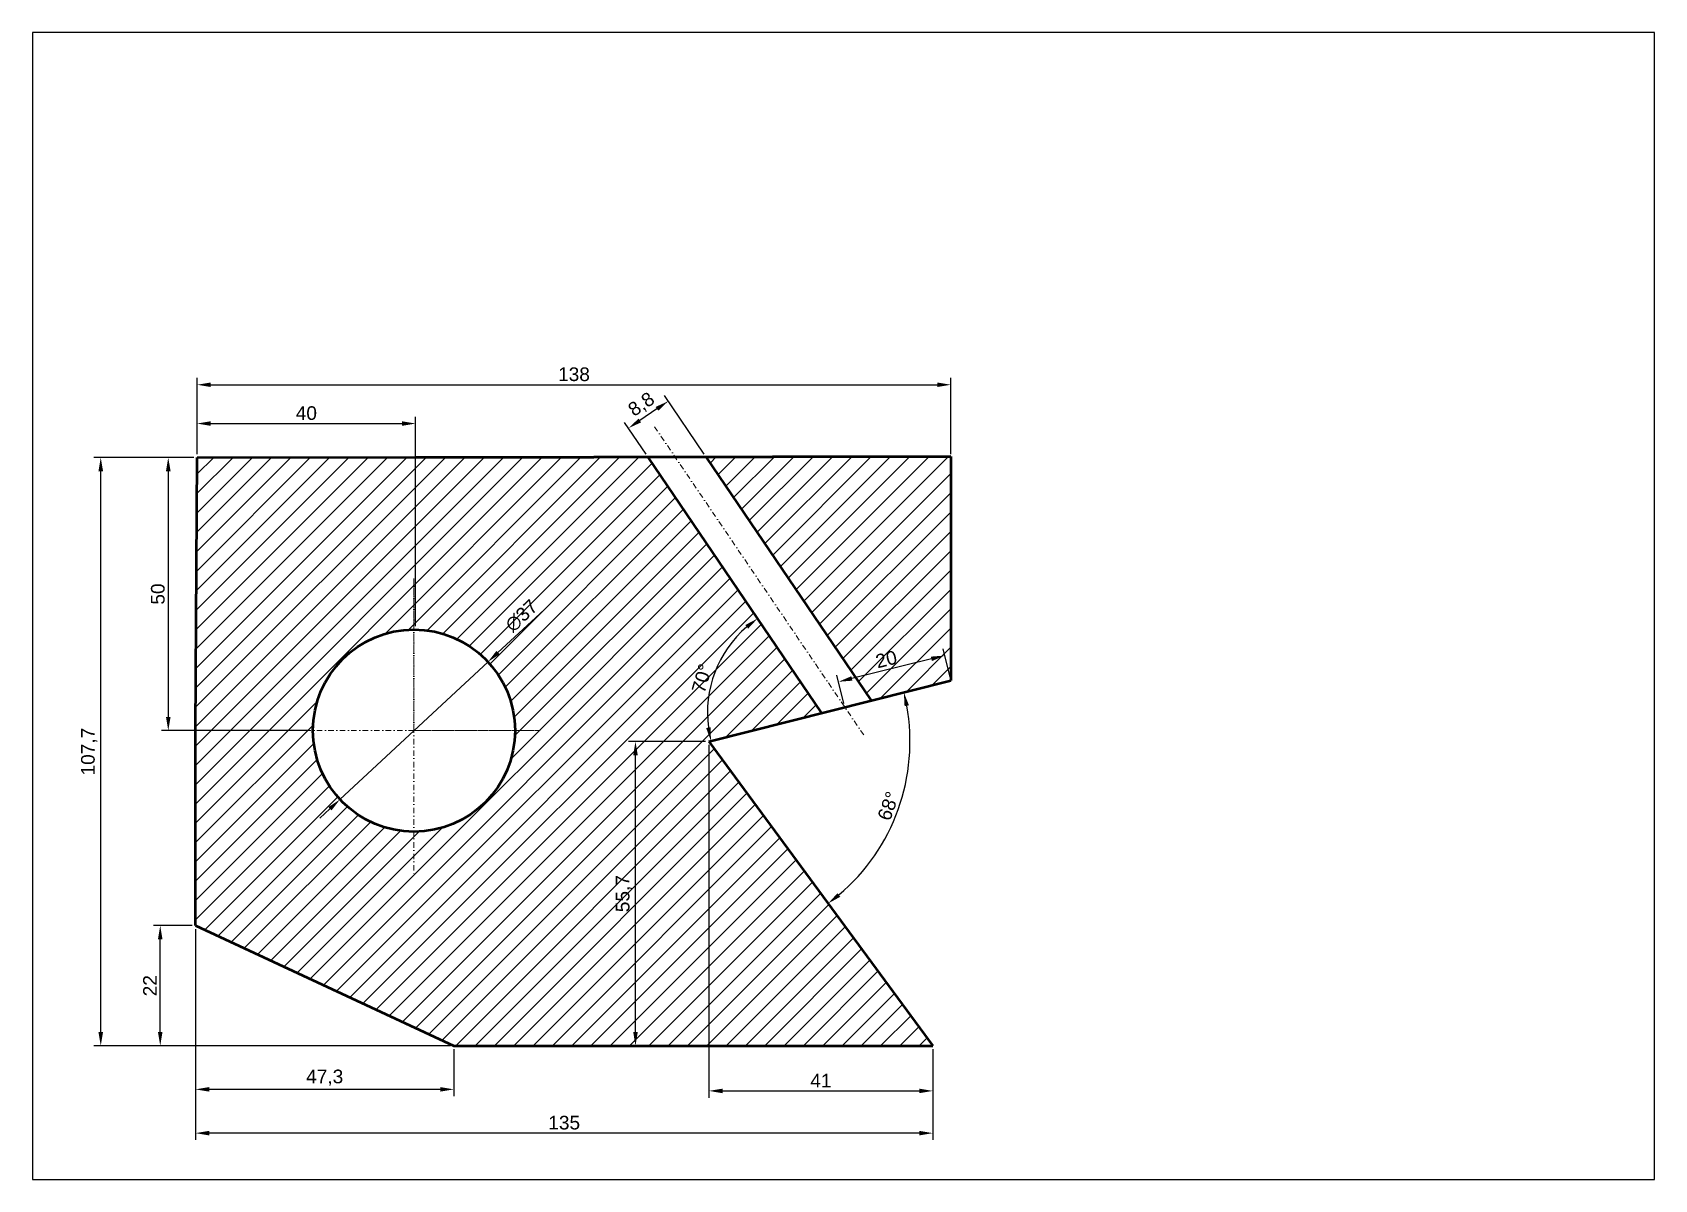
# Model space of a CAD drawing. Header units: millimetres. Extents: x 0 to 297, y 0 to 210.
import ezdxf

# ---------------------------------------------------------------- set-up
doc = ezdxf.new("R2010")
doc.units = ezdxf.units.MM
doc.header["$MEASUREMENT"] = 0
doc.linetypes.add('KRESKAKROPKAX2', pattern=[2, 1, -0.5, 0, -0.5])
doc.layers.add('kontur', color=7, linetype='Continuous', lineweight=50)
doc.layers.add('kreskowanie', color=170, linetype='Continuous', lineweight=5)
doc.layers.add('oś', color=3, linetype='KRESKAKROPKAX2')
doc.layers.add('wymiar', color=1, linetype='Continuous')
doc.styles.get("Standard").update_dxf_attribs({"font": 'arial.ttf'})
doc.dimstyles.new('ISO-25', dxfattribs={"dimtxt": 2.5, "dimasz": 2.5, "dimexe": 1.25, "dimexo": 0.625, "dimtad": 1, "dimtxsty": 'Standard', "dimcen": 2.5, "dimadec": 0, "dimazin": 0, "dimtfac": 1, "dimtmove": 0, "dimatfit": 3, "dimfxl": 1, "dimarcsym": 0})

# ---------------------------------------------------------------- blocks, each defined once
blk = doc.blocks.new('*D3')
at = {"layer": 'Defpoints', "color": 0, "transparency": 16777216}
for p in [(23.4, 46.49), (29.86, 46.49), (77.16, 24.49)]:
    blk.add_point(p, dxfattribs=at)
at = {"layer": 'wymiar', "color": 0, "lineweight": -2, "transparency": 16777216}
for p, q in [((29.24, 46.49), (22.15, 46.49)), ((23.4, 26.99), (23.4, 43.99)), ((76.54, 24.49), (22.15, 24.49))]:
    blk.add_line(p, q, dxfattribs=at)
at = {"layer": 'wymiar', "color": 0, "transparency": 16777216}
for points in [[(22.98, 43.99), (23.81, 43.99), (23.4, 46.49)], [(22.98, 26.99), (23.81, 26.99), (23.4, 24.49)]]:
    blk.add_solid(points, dxfattribs=at)
at = {"layer": 'wymiar', "color": 0, "transparency": 16777216, "insert": (21.52, 35.49), "char_height": 2.5, "attachment_point": 5, "rotation": 90}
blk.add_mtext('22', dxfattribs=at)
blk = doc.blocks.new('*D4')
at = {"layer": 'Defpoints', "color": 0, "transparency": 16777216}
for p in [(12.51, 132.18), (30.15, 132.18), (77.16, 24.49)]:
    blk.add_point(p, dxfattribs=at)
at = {"layer": 'wymiar', "color": 0, "lineweight": -2, "transparency": 16777216}
for p, q in [((29.52, 132.18), (11.26, 132.18)), ((12.51, 26.99), (12.51, 129.68)), ((76.54, 24.49), (11.26, 24.49))]:
    blk.add_line(p, q, dxfattribs=at)
at = {"layer": 'wymiar', "color": 0, "transparency": 16777216}
for points in [[(12.09, 129.68), (12.93, 129.68), (12.51, 132.18)], [(12.09, 26.99), (12.93, 26.99), (12.51, 24.49)]]:
    blk.add_solid(points, dxfattribs=at)
at = {"layer": 'wymiar', "color": 0, "transparency": 16777216, "insert": (10.38, 78.34), "char_height": 2.5, "attachment_point": 5, "rotation": 90}
blk.add_mtext('107,7', dxfattribs=at)
blk = doc.blocks.new('*D8')
at = {"layer": 'Defpoints', "color": 0, "lineweight": 40, "transparency": 16777216}
for p in [(70.15, 138.4), (30.15, 132.18), (70.15, 100.68)]:
    blk.add_point(p, dxfattribs=at)
at = {"layer": 'wymiar', "color": 0, "lineweight": -2, "transparency": 16777216}
for p, q in [((30.15, 132.81), (30.15, 139.65)), ((70.15, 101.31), (70.15, 139.65)), ((32.65, 138.4), (67.65, 138.4))]:
    blk.add_line(p, q, dxfattribs=at)
at = {"layer": 'wymiar', "color": 0, "lineweight": 40, "transparency": 16777216}
for points in [[(32.65, 138.82), (32.65, 137.98), (30.15, 138.4)], [(67.65, 138.82), (67.65, 137.98), (70.15, 138.4)]]:
    blk.add_solid(points, dxfattribs=at)
at = {"layer": 'wymiar', "color": 0, "transparency": 16777216, "insert": (50.15, 140.3), "char_height": 2.5, "attachment_point": 5}
blk.add_mtext('40', dxfattribs=at)
blk = doc.blocks.new('*D10')
at = {"layer": 'Defpoints', "color": 0, "lineweight": 40, "transparency": 16777216}
for p in [(30.15, 132.18), (24.87, 82.19), (51.36, 82.19)]:
    blk.add_point(p, dxfattribs=at)
at = {"layer": 'wymiar', "color": 0, "lineweight": -2, "transparency": 16777216}
for p, q in [((29.52, 132.18), (23.62, 132.18)), ((24.87, 129.68), (24.87, 84.69)), ((50.74, 82.19), (23.62, 82.19))]:
    blk.add_line(p, q, dxfattribs=at)
at = {"layer": 'wymiar', "color": 0, "lineweight": 40, "transparency": 16777216}
for points in [[(24.45, 129.68), (25.29, 129.68), (24.87, 132.18)], [(24.45, 84.69), (25.29, 84.69), (24.87, 82.19)]]:
    blk.add_solid(points, dxfattribs=at)
at = {"layer": 'wymiar', "color": 0, "transparency": 16777216, "insert": (22.97, 107.19), "char_height": 2.5, "attachment_point": 5, "rotation": 90}
blk.add_mtext('50', dxfattribs=at)
blk = doc.blocks.new('*D11')
at = {"layer": 'Defpoints', "color": 0, "lineweight": 40, "transparency": 16777216}
for p in [(168.15, 145.5), (30.15, 132.18), (168.15, 132.18)]:
    blk.add_point(p, dxfattribs=at)
at = {"layer": 'wymiar', "color": 0, "lineweight": -2, "transparency": 16777216}
for p, q in [((30.15, 132.81), (30.15, 146.75)), ((168.15, 132.81), (168.15, 146.75)), ((32.65, 145.5), (165.65, 145.5))]:
    blk.add_line(p, q, dxfattribs=at)
at = {"layer": 'wymiar', "color": 0, "lineweight": 40, "transparency": 16777216}
for points in [[(32.65, 145.92), (32.65, 145.09), (30.15, 145.5)], [(165.65, 145.92), (165.65, 145.09), (168.15, 145.5)]]:
    blk.add_solid(points, dxfattribs=at)
at = {"layer": 'wymiar', "color": 0, "transparency": 16777216, "insert": (99.15, 147.41), "char_height": 2.5, "attachment_point": 5}
blk.add_mtext('138', dxfattribs=at)
blk = doc.blocks.new('*D12')
at = {"layer": 'Defpoints', "color": 0, "transparency": 16777216}
for p in [(168.15, 91.35), (123.86, 80.19), (123.86, 80.19), (155.4, 61.2), (164.86, 24.49)]:
    blk.add_point(p, dxfattribs=at)
at = {"layer": 'wymiar', "color": 0, "lineweight": -2, "transparency": 16777216}
blk.add_arc((123.86, 80.19), 36.81, 310.2483, 10.2622, dxfattribs=at)
at = {"layer": 'wymiar', "color": 0, "transparency": 16777216}
for points in [[(159.68, 86.66), (160.49, 86.83), (159.55, 89.19)], [(147.9, 51.76), (147.39, 52.42), (145.68, 50.54)]]:
    blk.add_solid(points, dxfattribs=at)
at = {"layer": 'wymiar', "color": 0, "transparency": 16777216, "insert": (156.72, 68.39), "char_height": 2.5, "attachment_point": 5, "rotation": 70.2552}
blk.add_mtext('68°', dxfattribs=at)
blk = doc.blocks.new('*D13')
at = {"layer": 'Defpoints', "color": 0, "transparency": 16777216}
for p in [(147.6, 91.13), (168.15, 91.35), (148.73, 86.57)]:
    blk.add_point(p, dxfattribs=at)
at = {"layer": 'wymiar', "color": 0, "lineweight": -2, "transparency": 16777216}
for p, q in [((164.59, 95.32), (150.03, 91.73)), ((168, 91.96), (166.72, 97.14)), ((148.58, 87.17), (147.3, 92.35))]:
    blk.add_line(p, q, dxfattribs=at)
at = {"layer": 'wymiar', "color": 0, "transparency": 16777216}
for points in [[(164.49, 95.73), (164.69, 94.92), (167.02, 95.92)], [(149.93, 92.14), (150.13, 91.33), (147.6, 91.13)]]:
    blk.add_solid(points, dxfattribs=at)
at = {"layer": 'wymiar', "color": 0, "transparency": 16777216, "insert": (156.33, 95.24), "char_height": 2.5, "attachment_point": 5, "rotation": 13.8508}
blk.add_mtext('20', dxfattribs=at)
blk = doc.blocks.new('*D14')
at = {"layer": 'Defpoints', "color": 0, "transparency": 16777216}
for p in [(112.72, 132.26), (126.87, 96.64), (168.15, 91.35), (144.52, 85.4), (123.86, 80.19)]:
    blk.add_point(p, dxfattribs=at)
at = {"layer": 'wymiar', "color": 0, "lineweight": -2, "transparency": 16777216}
blk.add_arc((144.52, 85.4), 20.93, 131.0028, 187.3056, dxfattribs=at)
at = {"layer": 'wymiar', "color": 0, "transparency": 16777216}
for points in [[(130.53, 101.52), (131.04, 100.86), (132.77, 102.71)], [(124.17, 82.81), (123.35, 82.66), (124.23, 80.28)]]:
    blk.add_solid(points, dxfattribs=at)
at = {"layer": 'wymiar', "color": 0, "transparency": 16777216, "insert": (122.59, 91.75), "char_height": 2.5, "attachment_point": 5, "rotation": 73.8396}
blk.add_mtext('70°', dxfattribs=at)
blk = doc.blocks.new('*D15')
at = {"layer": 'Defpoints', "color": 0, "transparency": 16777216}
for p in [(29.86, 46.49), (77.16, 24.49), (29.86, 16.51)]:
    blk.add_point(p, dxfattribs=at)
at = {"layer": 'wymiar', "color": 0, "lineweight": -2, "transparency": 16777216}
for p, q in [((29.86, 45.86), (29.86, 15.26)), ((77.16, 23.86), (77.16, 15.26)), ((74.66, 16.51), (32.36, 16.51))]:
    blk.add_line(p, q, dxfattribs=at)
at = {"layer": 'wymiar', "color": 0, "transparency": 16777216}
for points in [[(32.36, 16.93), (32.36, 16.1), (29.86, 16.51)], [(74.66, 16.93), (74.66, 16.1), (77.16, 16.51)]]:
    blk.add_solid(points, dxfattribs=at)
at = {"layer": 'wymiar', "color": 0, "transparency": 16777216, "insert": (53.51, 18.64), "char_height": 2.5, "attachment_point": 5}
blk.add_mtext('47,3', dxfattribs=at)
blk = doc.blocks.new('*D16')
at = {"layer": 'Defpoints', "color": 0, "transparency": 16777216}
for p in [(123.86, 80.19), (164.86, 24.49), (164.86, 16.23)]:
    blk.add_point(p, dxfattribs=at)
at = {"layer": 'wymiar', "color": 0, "lineweight": -2, "transparency": 16777216}
for p, q in [((123.86, 79.56), (123.86, 14.98)), ((164.86, 23.86), (164.86, 14.98)), ((126.36, 16.23), (162.36, 16.23))]:
    blk.add_line(p, q, dxfattribs=at)
at = {"layer": 'wymiar', "color": 0, "transparency": 16777216}
for points in [[(126.36, 16.64), (126.36, 15.81), (123.86, 16.23)], [(162.36, 16.64), (162.36, 15.81), (164.86, 16.23)]]:
    blk.add_solid(points, dxfattribs=at)
at = {"layer": 'wymiar', "color": 0, "transparency": 16777216, "insert": (144.36, 18.11), "char_height": 2.5, "attachment_point": 5}
blk.add_mtext('41', dxfattribs=at)
blk = doc.blocks.new('*D17')
at = {"layer": 'Defpoints', "color": 0, "transparency": 16777216}
for p in [(29.86, 24.49), (164.86, 24.49), (29.86, 8.5)]:
    blk.add_point(p, dxfattribs=at)
at = {"layer": 'wymiar', "color": 0, "lineweight": -2, "transparency": 16777216}
for p, q in [((29.86, 23.86), (29.86, 7.25)), ((164.86, 23.86), (164.86, 7.25)), ((162.36, 8.5), (32.36, 8.5))]:
    blk.add_line(p, q, dxfattribs=at)
at = {"layer": 'wymiar', "color": 0, "transparency": 16777216}
for points in [[(32.36, 8.91), (32.36, 8.08), (29.86, 8.5)], [(162.36, 8.91), (162.36, 8.08), (164.86, 8.5)]]:
    blk.add_solid(points, dxfattribs=at)
at = {"layer": 'wymiar', "color": 0, "transparency": 16777216, "insert": (97.36, 10.4), "char_height": 2.5, "attachment_point": 5}
blk.add_mtext('135', dxfattribs=at)
blk = doc.blocks.new('*D18')
at = {"layer": 'Defpoints', "color": 0, "transparency": 16777216}
for p in [(110.41, 80.19), (123.86, 80.19), (123.86, 24.49)]:
    blk.add_point(p, dxfattribs=at)
at = {"layer": 'wymiar', "color": 0, "lineweight": -2, "transparency": 16777216}
for p, q in [((123.24, 80.19), (109.16, 80.19)), ((110.41, 26.99), (110.41, 77.69)), ((123.24, 24.49), (109.16, 24.49))]:
    blk.add_line(p, q, dxfattribs=at)
at = {"layer": 'wymiar', "color": 0, "transparency": 16777216}
for points in [[(110, 77.69), (110.83, 77.69), (110.41, 80.19)], [(110, 26.99), (110.83, 26.99), (110.41, 24.49)]]:
    blk.add_solid(points, dxfattribs=at)
at = {"layer": 'wymiar', "color": 0, "transparency": 16777216, "insert": (108.29, 52.34), "char_height": 2.5, "attachment_point": 5, "rotation": 90}
blk.add_mtext('55,7', dxfattribs=at)
blk = doc.blocks.new('*D20')
at = {"layer": 'Defpoints', "color": 0, "lineweight": 0, "transparency": 16777216}
for p in [(83.41, 94.78), (56.31, 69.59)]:
    blk.add_point(p, dxfattribs=at)
at = {"layer": 'wymiar', "color": 0, "lineweight": -2, "transparency": 16777216}
for p, q in [((93.67, 104.32), (85.24, 96.48)), ((56.31, 69.59), (83.41, 94.78)), ((54.48, 67.89), (52.65, 66.18))]:
    blk.add_line(p, q, dxfattribs=at)
at = {"layer": 'wymiar', "color": 0, "lineweight": 0, "transparency": 16777216}
for points in [[(84.96, 96.79), (85.52, 96.18), (83.41, 94.78)], [(54.2, 68.19), (54.76, 67.58), (56.31, 69.59)]]:
    blk.add_solid(points, dxfattribs=at)
at = {"layer": 'wymiar', "color": 0, "transparency": 16777216, "insert": (89.56, 103.2), "char_height": 2.5, "attachment_point": 5, "rotation": 42.9134}
blk.add_mtext('∅37', dxfattribs=at)
blk = doc.blocks.new('*D21')
at = {"layer": 'Defpoints', "color": 0, "lineweight": 40, "transparency": 16777216}
for p in [(109.13, 137.55), (112.72, 132.26), (123.34, 132.28)]:
    blk.add_point(p, dxfattribs=at)
at = {"layer": 'wymiar', "color": 0, "lineweight": -2, "transparency": 16777216}
for p, q in [((122.99, 132.8), (115.71, 143.53)), ((114.35, 141.09), (111.2, 138.96)), ((112.37, 132.78), (108.43, 138.59))]:
    blk.add_line(p, q, dxfattribs=at)
at = {"layer": 'wymiar', "color": 0, "lineweight": 40, "transparency": 16777216}
for points in [[(114.11, 141.44), (114.58, 140.75), (116.42, 142.5)], [(110.97, 139.3), (111.43, 138.61), (109.13, 137.55)]]:
    blk.add_solid(points, dxfattribs=at)
at = {"layer": 'wymiar', "color": 0, "lineweight": 40, "transparency": 16777216, "insert": (111.58, 141.79), "char_height": 2.5, "attachment_point": 5, "rotation": 34.1542}
blk.add_mtext('8,8', dxfattribs=at)

msp = doc.modelspace()

# ---------------------------------------------------------------- hatches: boundary and pattern name
at = {"layer": 'kreskowanie', "lineweight": 9}
h = msp.add_hatch(dxfattribs=at)
h.set_pattern_fill('ANSI31', color=5, scale=20)
h.paths.add_polyline_path([(70.146, 132.185), (30.146, 132.185), (29.861, 82.185), (29.861, 46.485), (77.161, 24.485), (123.861, 24.485), (164.861, 24.485), (123.861, 80.185), (144.518, 85.395), (112.721, 132.264)])
h.paths.add_polyline_path([(88.361, 82.185, -1), (51.361, 82.185, -1)], flags=16)
h.paths.add_polyline_path([(153.601, 87.686), (168.146, 91.354), (168.146, 132.367), (123.345, 132.283)])
h.paths.add_polyline_path([(124.188, 87.921), (126.006, 94.194), (121.058, 95.628), (119.24, 89.355)], flags=24)
h.paths.add_polyline_path([(110.66, 48.319), (110.66, 56.366), (105.508, 56.366), (105.508, 48.319)], flags=24)
h.paths.add_polyline_path([(88.473, 98.616), (94.223, 103.962), (90.715, 107.735), (84.965, 102.389)], flags=24)
h.paths.add_polyline_path([(154.487, 92.113), (159.473, 93.342), (158.239, 98.344), (153.254, 97.115)], flags=24)

# ---------------------------------------------------------------- linework, layer by layer
msp.add_lwpolyline([(0, 0), (297, 0), (297, 210), (0, 210)], close=True)
at = {"layer": 'kontur'}
for p, q in [((29.861, 82.185), (30.146, 132.185)), ((144.518, 85.395), (112.721, 132.264)), ((153.601, 87.686), (123.345, 132.283)), ((168.146, 132.367), (168.146, 91.354)), ((123.861, 80.185), (168.146, 91.354)), ((29.861, 46.485), (29.861, 82.185)), ((123.861, 80.185), (164.861, 24.485)), ((29.861, 46.485), (77.161, 24.485)), ((77.161, 24.485), (123.861, 24.485)), ((123.861, 24.485), (164.861, 24.485))]:
    msp.add_line(p, q, dxfattribs=at)
at = {"layer": 'kontur', "lineweight": 40}
msp.add_line((30.146, 132.185), (70.146, 132.185), dxfattribs=at)
at = {"layer": 'kontur', "lineweight": 53}
msp.add_line((70.146, 132.185), (168.146, 132.367), dxfattribs=at)
at = {"layer": 'kontur', "lineweight": 0}
msp.add_line((168.146, 91.354), (148.753, 86.463), dxfattribs=at)
at = {"layer": 'kontur'}
msp.add_circle((69.861, 82.185), 18.5, dxfattribs=at)
at = {"layer": 'oś', "lineweight": 0}
for p, q in [((152.194, 81.391), (113.801, 137.982)), ((69.861, 82.185), (69.861, 110.055)), ((69.861, 110.055), (69.861, 55.481)), ((92.957, 82.185), (47.648, 82.185)), ((69.861, 82.185), (92.957, 82.185))]:
    msp.add_line(p, q, dxfattribs=at)

# ---------------------------------------------------------------- dimensions: what is measured, and where the dimension line sits
at = {"layer": 'wymiar'}
for base, p1, p2, picture, middle in [((168.146, 145.504), (30.146, 132.185), (168.146, 132.185), '*D11', (99.146, 147.407)), ((164.861, 16.228), (123.861, 80.185), (164.861, 24.485), '*D16', (144.361, 18.108)), ((29.861, 16.514), (77.161, 24.485), (29.861, 46.485), '*D15', (53.511, 18.641)), ((29.861, 8.497), (164.861, 24.485), (29.861, 24.485), '*D17', (97.361, 10.4))]:
    dim = msp.add_linear_dim(base=base, p1=p1, p2=p2, dimstyle='ISO-25', dxfattribs=at)
    dim.commit()
    dim.dimension.update_dxf_attribs({"geometry": picture, "text_midpoint": middle})
at = {"layer": 'wymiar', "lineweight": 40}
dim = msp.add_linear_dim(base=(109.132, 137.554), p1=(123.345, 132.283), p2=(112.721, 132.264), angle=214.1542, dimstyle='ISO-25', dxfattribs=at)
dim.commit()
dim.dimension.update_dxf_attribs({"geometry": '*D21', "text_midpoint": (111.58, 141.786)})
at = {"layer": 'wymiar'}
dim = msp.add_linear_dim(base=(70.146, 138.401), p1=(30.146, 132.185), p2=(70.146, 100.683), dimstyle='ISO-25', dxfattribs=at)
dim.commit()
dim.dimension.update_dxf_attribs({"geometry": '*D8', "text_midpoint": (50.146, 138.401), "dimtype": 160})
for base, p1, p2, picture, middle in [((12.511, 132.185), (77.161, 24.485), (30.146, 132.185), '*D4', (10.384, 78.335)), ((24.87, 82.185), (30.146, 132.185), (51.361, 82.185), '*D10', (22.968, 107.185)), ((110.415, 80.185), (123.861, 24.485), (123.861, 80.185), '*D18', (108.292, 52.335)), ((23.398, 46.485), (77.161, 24.485), (29.861, 46.485), '*D3', (21.518, 35.485))]:
    dim = msp.add_linear_dim(base=base, p1=p1, p2=p2, angle=90, dimstyle='ISO-25', dxfattribs=at)
    dim.commit()
    dim.dimension.update_dxf_attribs({"geometry": picture, "text_midpoint": middle})
dim = msp.add_angular_dim_2l(base=(126.871, 96.643), line1=((144.518, 85.395), (112.721, 132.264)), line2=((123.861, 80.185), (168.146, 91.354)), dimstyle='ISO-25', dxfattribs=at)
dim.commit()
dim.dimension.update_dxf_attribs({"geometry": '*D14', "text_midpoint": (124.418, 91.22), "dimtype": 162})
dim = msp.add_diameter_dim_2p(p1=(56.312, 69.589), p2=(83.41, 94.782), dimstyle='ISO-25', dxfattribs=at)
dim.commit()
dim.dimension.update_dxf_attribs({"geometry": '*D20', "text_midpoint": (90.906, 101.751), "dimtype": 163})
dim = msp.add_linear_dim(base=(147.601, 91.134), p1=(168.146, 91.354), p2=(148.727, 86.566), angle=193.8508, dimstyle='ISO-25', dxfattribs=at)
dim.commit()
dim.dimension.update_dxf_attribs({"geometry": '*D13', "text_midpoint": (156.781, 93.397), "dimtype": 161})
dim = msp.add_angular_dim_2l(base=(155.399, 61.202), line1=((123.861, 80.185), (164.861, 24.485)), line2=((123.861, 80.185), (168.146, 91.354)), dimstyle='ISO-25', dxfattribs=at)
dim.commit()
dim.dimension.update_dxf_attribs({"geometry": '*D12', "text_midpoint": (156.717, 68.392)})

doc.saveas('drawing.dxf')
